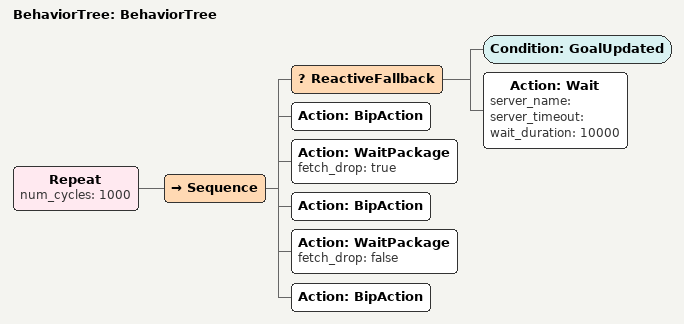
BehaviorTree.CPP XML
<?xml version="1.0"?>
<root main_tree_to_execute="BehaviorTree">
    <BehaviorTree ID="BehaviorTree">
        <Repeat num_cycles="1000">
            <Sequence>
                <ReactiveFallback>
                    <Condition ID="GoalUpdated"/>
                    <Action ID="Wait" server_name="" server_timeout="" wait_duration="10000"/>
                </ReactiveFallback>
                <Action ID="BipAction"/>
                <Action ID="WaitPackage" fetch_drop="true"/>
                <Action ID="BipAction"/>
                <Action ID="WaitPackage" fetch_drop="false"/>
                <Action ID="BipAction"/>
            </Sequence>
        </Repeat>
    </BehaviorTree>
</root>
